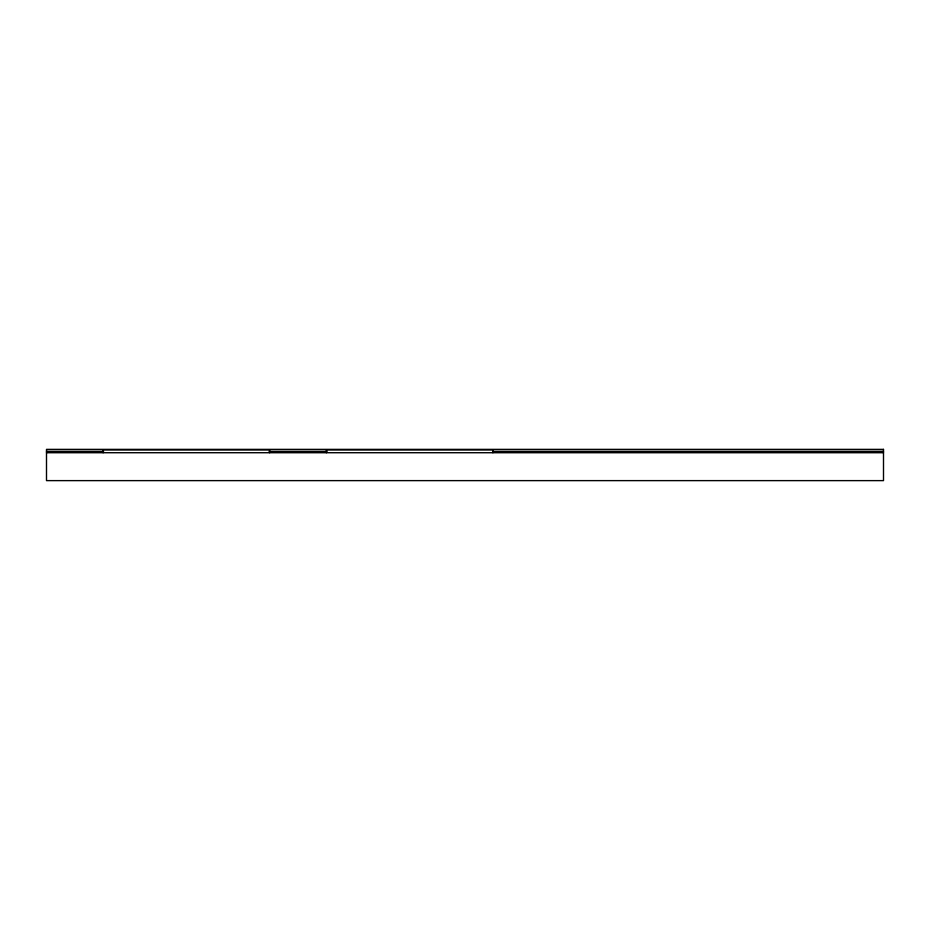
<?xml version="1.0" encoding="UTF-8"?>
<svg xmlns="http://www.w3.org/2000/svg" width="930" height="930" viewBox="0 0 930 930"><rect width="100%" height="100%" fill="white"/><g stroke="black" fill="none" stroke-linecap="round" stroke-linejoin="round"><path stroke-width="1.4" d="M46.5 451.329L103.602 451.329M269.037 451.329L327.139 451.329M492.737 451.329L883.5 451.329M46.5 452.724L883.5 452.724M492.9 452.724L492.9 449.934L326.36 449.934L326.36 452.724M269.677 452.724L269.677 449.934L103.137 449.934L103.137 452.724M883.5 449.376L46.5 449.376L46.5 480.624L883.5 480.624L883.5 449.376"/></g></svg>
